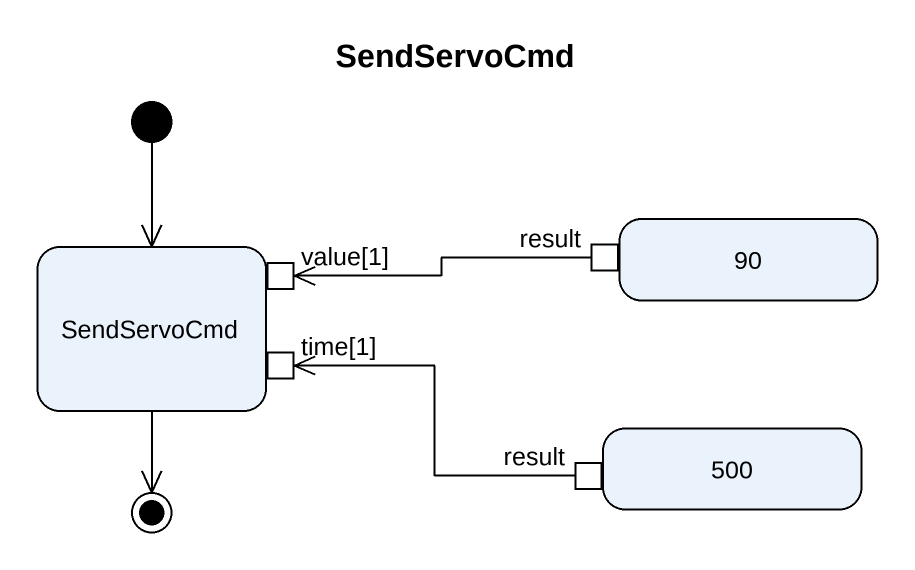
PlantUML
@startuml
title SendServoCmd
hide empty description
state "90" as s90 {
  state result <<outputPin>>
}
state SendServoCmd {
  state "value[1]" as value_1 <<inputPin>>
  state "time[1]" as time_1 <<inputPin>>
}
state "500" as s500 {
  state "result" as result_2 <<outputPin>>
}
[*] --> SendServoCmd
result -left-> value_1
result_2 -left-> time_1
SendServoCmd --> [*]
@enduml
